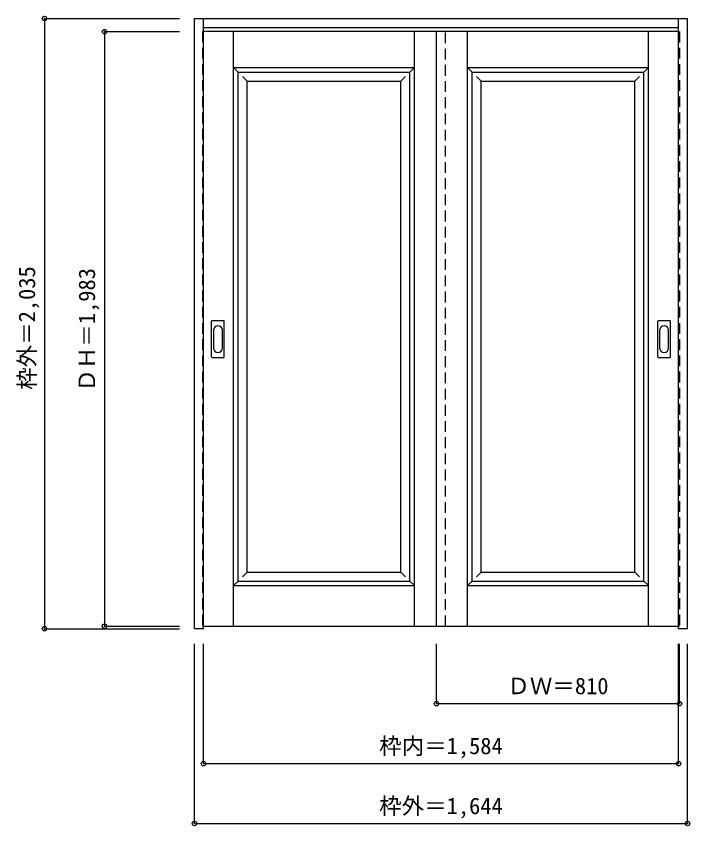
# Model space of a CAD drawing. Units: millimetres, scale not verified. Extents: x -1328 to 918, y -1419 to 1281.
import ezdxf
from ezdxf.enums import TextEntityAlignment as Align

# ---------------------------------------------------------------- set-up
doc = ezdxf.new("R2010")
doc.units = ezdxf.units.MM
doc.header["$LTSCALE"] = 30
doc.header["$PDMODE"] = 32
doc.header["$PDSIZE"] = 15
doc.linetypes.add('DASHED1', pattern=[1.8, 1.2, -0.6])
doc.layers.add('0-0', color=7, linetype='Continuous')
doc.layers.add('0-1_寸法', color=7, linetype='Continuous')
doc.styles.add('ＭＳ ゴシック', font='')
doc.styles.get('ＭＳ ゴシック').set_extended_font_data('MS Gothic')

msp = doc.modelspace()

# ---------------------------------------------------------------- linework, layer by layer
at = {"layer": '0-0', "color": 3}
for p, q in [((-733.67, -761.56), (-733.67, 1273.94)), ((-733.67, 1273.94), (910.33, 1273.94)), ((-703.67, -761.56), (-703.67, 1273.94)), ((880.33, -752.52), (880.33, 1273.94)), ((910.33, -761.56), (910.33, 1273.94)), ((-703.67, 1243.94), (880.33, 1243.94)), ((880.33, 1229.94), (-703.67, 1229.94)), ((73.33, -753.06), (73.33, 1229.94)), ((-588.17, 1094.94), (-15.17, 1094.94)), ((-588.17, -603.06), (-588.17, 1094.94)), ((-15.17, -603.06), (-15.17, 1094.94)), ((191.83, 1094.94), (764.83, 1094.94)), ((191.83, -603.06), (191.83, 1094.94)), ((764.83, -603.06), (764.83, 1094.94)), ((-676.67, 144.94), (-676.67, 263.94)), ((-636.17, 265.44), (-675.17, 265.44)), ((-634.67, 144.94), (-634.67, 263.94)), ((811.33, 144.94), (811.33, 263.94)), ((851.83, 265.44), (812.83, 265.44)), ((853.33, 144.94), (853.33, 263.94)), ((-675.17, 143.44), (-636.17, 143.44)), ((812.83, 143.44), (851.83, 143.44)), ((-588.17, -603.06), (-15.17, -603.06)), ((191.83, -603.06), (764.83, -603.06)), ((-703.67, -753.06), (880.33, -753.06)), ((880.33, -752.85), (880.33, -752.52)), ((-703.67, -761.56), (-733.67, -761.56))]:
    msp.add_line(p, q, dxfattribs=at)
at = {"layer": '0-0', "color": 4, "linetype": 'DASHED1'}
for p, q in [((-706.67, 1229.94), (-706.67, -753.06)), ((-703.67, 1229.94), (-706.67, 1229.94)), ((103.33, -753.06), (103.33, 1229.94)), ((880.33, 1229.94), (883.33, 1229.94)), ((-706.67, -753.06), (-703.67, -753.06))]:
    msp.add_line(p, q, dxfattribs=at)
at = {"layer": '0-0'}
for p, q in [((-603.17, -753.06), (-603.17, 1229.94)), ((-0.17, -753.06), (-0.17, 1229.94)), ((176.83, -753.06), (176.83, 1229.94)), ((779.83, -753.06), (779.83, 1229.94)), ((-603.17, 1109.94), (-0.17, 1109.94)), ((-603.17, 1109.94), (-588.17, 1094.94)), ((-0.17, 1109.94), (-15.17, 1094.94)), ((176.83, 1109.94), (779.83, 1109.94)), ((176.83, 1109.94), (191.83, 1094.94)), ((779.83, 1109.94), (764.83, 1094.94)), ((-573.17, 1079.94), (-558.17, 1064.94)), ((-558.17, 1064.94), (-45.17, 1064.94)), ((-558.17, -573.06), (-558.17, 1064.94)), ((-30.17, 1079.94), (-45.17, 1064.94)), ((-45.17, -573.06), (-45.17, 1064.94)), ((206.83, 1079.94), (221.83, 1064.94)), ((221.83, 1064.94), (734.83, 1064.94)), ((221.83, -573.06), (221.83, 1064.94)), ((749.83, 1079.94), (734.83, 1064.94)), ((734.83, -573.06), (734.83, 1064.94)), ((-670.67, 234.04), (-670.67, 174.84)), ((-640.67, 174.84), (-640.67, 234.04)), ((817.33, 234.04), (817.33, 174.84)), ((847.33, 174.84), (847.33, 234.04)), ((-558.17, -573.06), (-573.17, -588.06)), ((-558.17, -573.06), (-45.17, -573.06)), ((-45.17, -573.06), (-30.17, -588.06)), ((221.83, -573.06), (206.83, -588.06)), ((221.83, -573.06), (734.83, -573.06)), ((734.83, -573.06), (749.83, -588.06)), ((-588.17, -603.06), (-603.17, -618.06)), ((-603.17, -618.06), (-0.17, -618.06)), ((-15.17, -603.06), (-0.17, -618.06)), ((191.83, -603.06), (176.83, -618.06)), ((176.83, -618.06), (779.83, -618.06)), ((764.83, -603.06), (779.83, -618.06))]:
    msp.add_line(p, q, dxfattribs=at)
at = {"layer": '0-0', "color": 4, "linetype": 'DASHED1'}
msp.add_lwpolyline([(883.33, 1229.94), (883.33, -753.06), (880.33, -753.06)], dxfattribs=at)
at = {"layer": '0-0', "color": 3}
msp.add_lwpolyline([(910.33, -761.56), (880.33, -761.56), (880.33, -752.85)], dxfattribs=at)
for centre, start, end in [((-675.17, 263.94), 90, 180), ((-636.17, 263.94), 0, 90), ((812.83, 263.94), 90, 180), ((851.83, 263.94), 0, 90), ((-675.17, 144.94), 180, 270), ((-636.17, 144.94), 270, 0), ((812.83, 144.94), 180, 270), ((851.83, 144.94), 270, 0)]:
    msp.add_arc(centre, 1.5, start, end, dxfattribs=at)
at = {"layer": '0-0'}
for centre, start, end in [((-655.67, 234.04), 0, 180), ((832.33, 234.04), 0, 180), ((-655.67, 174.84), 180, 0), ((832.33, 174.84), 180, 0)]:
    msp.add_arc(centre, 15, start, end, dxfattribs=at)
at = {"layer": '0-1_寸法', "color": 4}
for p, q in [((-1233.67, 1273.94), (-1233.67, -761.56)), ((-1233.67, 1273.94), (-783.67, 1273.94)), ((-1033.67, 1229.94), (-783.67, 1229.94)), ((-1033.67, 1229.94), (-1033.67, -753.06)), ((-1033.67, -753.06), (-783.67, -753.06)), ((-1233.67, -761.56), (-783.67, -761.56)), ((-733.67, -1411.56), (-733.67, -811.56)), ((-703.67, -1211.56), (-703.67, -811.56)), ((73.33, -1011.56), (73.33, -811.56)), ((883.33, -1011.56), (883.33, -811.56)), ((73.33, -1011.56), (883.33, -1011.56))]:
    msp.add_line(p, q, dxfattribs=at)
for points in [[(-733.67, -1411.56), (910.33, -1411.56), (910.33, -811.56)], [(-703.67, -1211.56), (880.33, -1211.56), (880.33, -811.56)]]:
    msp.add_lwpolyline(points, dxfattribs=at)
at = {"layer": '0-1_寸法'}
for p in [(-1233.67, 1273.94), (-1033.67, 1229.94), (-1233.67, -761.56), (-1033.67, -753.06), (73.33, -1011.56), (883.33, -1011.56), (-703.67, -1211.56), (880.33, -1211.56), (-733.67, -1411.56), (910.33, -1411.56)]:
    msp.add_point(p, dxfattribs=at)

# ---------------------------------------------------------------- texts
at = {"layer": '0-1_寸法', "style": 'ＭＳ ゴシック'}
for s, p in [('枠外＝2,035', (-1248.67, 35.19)), ('ＤＨ＝1,983', (-1048.67, 29.19))]:
    msp.add_text(s, height=54.99, rotation=90, dxfattribs=at).set_placement(p, align=Align.BOTTOM_LEFT)
for s, p in [('ＤＷ＝810', (309.58, -996.56)), ('枠内＝1,584', (-117.92, -1196.56)), ('枠外＝1,644', (-117.92, -1396.56))]:
    msp.add_text(s, height=54.99, dxfattribs=at).set_placement(p, align=Align.BOTTOM_LEFT)

doc.saveas('drawing.dxf')
